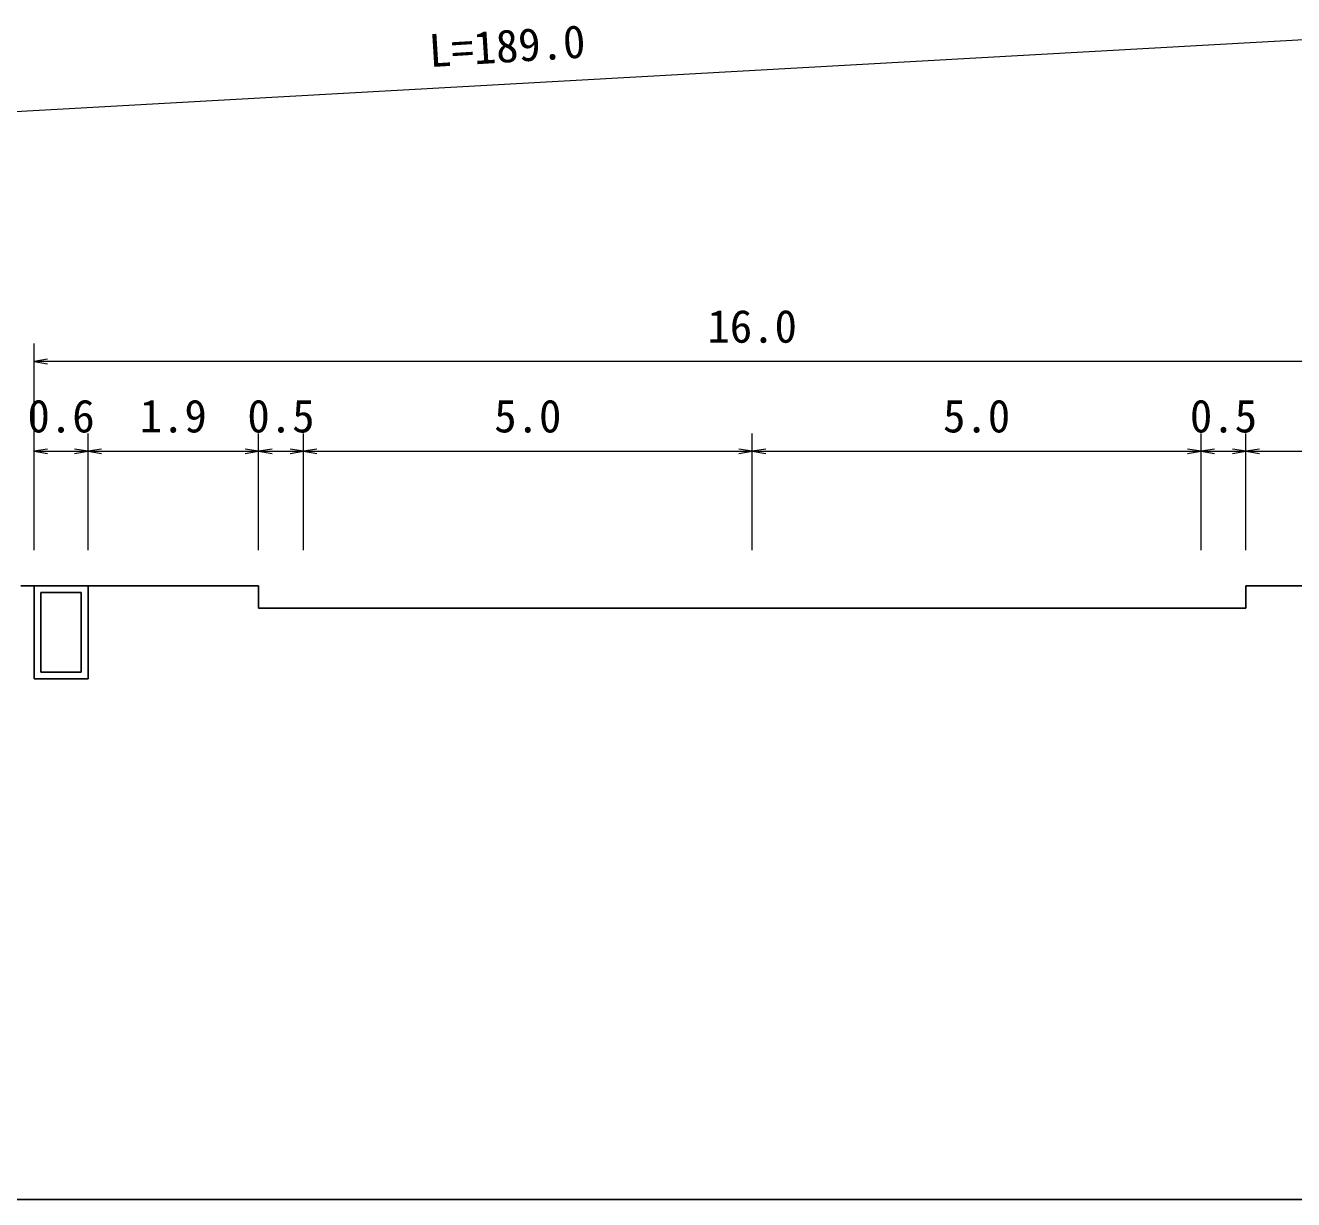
# Model space of a CAD drawing. Units: millimetres at full size, sheet at 1:1000, with parts at other scales. Extents: x 40000 to 680000, y 20000 to 380000.
# Drawn here: x 371137 to 441783, y 205000 to 270425 of the extents above; entities that cross this region are included whole.
import ezdxf
from ezdxf.enums import TextEntityAlignment as Align

# ---------------------------------------------------------------- set-up
doc = ezdxf.new("R2010")
doc.units = ezdxf.units.MM
doc.header["$LTSCALE"] = 1000
for name, color, linetype, lineweight in [('M-BGD', 7, 'Continuous', 25), ('M-STR-HTXT', 7, 'Continuous', 13), ('M-TTL-BAND', 7, 'Continuous', 25)]:
    doc.layers.add(name, color=color, linetype=linetype, lineweight=lineweight)
doc.styles.add('ＭＳ ゴシック', font='')
doc.styles.get('ＭＳ ゴシック').set_extended_font_data('MS Gothic')

# ---------------------------------------------------------------- blocks, each defined once
blk = doc.blocks.new('open_arrow')
at = {"color": 0, "linetype": 'Continuous', "lineweight": -2}
blk.add_lwpolyline([(7.5, 1.25), (0, 0), (7.5, -1.25)], dxfattribs=at)

msp = doc.modelspace()

# ---------------------------------------------------------------- linework, layer by layer
at = {"layer": 'M-BGD'}
for p, q in [((370883, 239194), (384129, 239194)), ((371629, 239194), (371629, 234008)), ((372004, 234383), (372004, 238819)), ((372004, 238819), (374254, 238819)), ((374254, 234383), (374254, 238819)), ((374629, 239194), (374629, 234008)), ((384129, 239194), (384129, 237951)), ((439129, 237951), (439129, 239194)), ((439129, 239194), (452636, 239194)), ((384129, 237951), (439129, 237951)), ((371629, 234008), (374629, 234008)), ((372004, 234383), (374254, 234383))]:
    msp.add_line(p, q, dxfattribs=at)
at = {"layer": 'M-STR-HTXT'}
for p, q in [((446723, 269857), (267773, 259870)), ((371629, 241194), (371629, 252694)), ((451629, 251694), (371629, 251694)), ((371629, 241194), (371629, 247694)), ((374629, 241194), (374629, 247694)), ((374629, 241194), (374629, 247694)), ((384129, 241194), (384129, 247694)), ((384129, 241194), (384129, 247694)), ((386629, 241194), (386629, 247694)), ((386629, 241194), (386629, 247694)), ((411629, 241194), (411629, 247694)), ((411629, 241194), (411629, 247694)), ((436629, 241194), (436629, 247694)), ((436629, 241194), (436629, 247694)), ((439129, 241194), (439129, 247694)), ((439129, 241194), (439129, 247694)), ((371629, 246694), (374629, 246694)), ((374629, 246694), (384129, 246694)), ((384129, 246694), (386629, 246694)), ((386629, 246694), (411629, 246694)), ((411629, 246694), (436629, 246694)), ((436629, 246694), (439129, 246694)), ((439129, 246694), (448629, 246694))]:
    msp.add_line(p, q, dxfattribs=at)
at = {"layer": 'M-TTL-BAND'}
msp.add_line((40000, 205000), (579000, 205000), dxfattribs=at)

# ---------------------------------------------------------------- block references
at = {"layer": 'M-STR-HTXT', "xscale": 100, "yscale": 100}
for p in [(371629, 251694), (371629, 246694), (374629, 246694), (384129, 246694), (386629, 246694), (411629, 246694), (436629, 246694), (439129, 246694)]:
    msp.add_blockref('open_arrow', p, dxfattribs=at)
at = {"layer": 'M-STR-HTXT', "xscale": 100, "yscale": 100, "rotation": 180}
for p in [(374629, 246694), (384129, 246694), (386629, 246694), (411629, 246694), (436629, 246694), (439129, 246694)]:
    msp.add_blockref('open_arrow', p, dxfattribs=at)

# ---------------------------------------------------------------- texts
at = {"layer": 'M-STR-HTXT', "style": 'ＭＳ ゴシック'}
msp.add_text('L=189.0', height=1833, rotation=3.562, dxfattribs=at).set_placement((393702, 267547), align=Align.BOTTOM_LEFT)
for s, p in [('16.0', (409129, 252194)), ('0.6', (371254, 247194)), ('1.9', (377504, 247194)), ('0.5', (383504, 247194)), ('5.0', (397254, 247194)), ('5.0', (422254, 247194)), ('0.5', (436004, 247194))]:
    msp.add_text(s, height=1833, dxfattribs=at).set_placement(p, align=Align.BOTTOM_LEFT)

doc.saveas('drawing.dxf')
